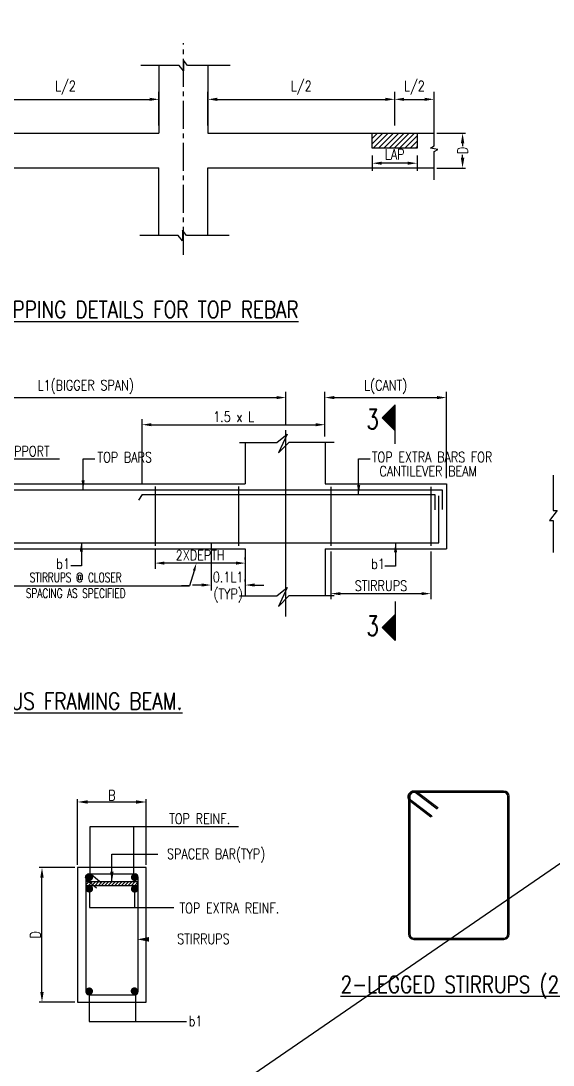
# Model space of a CAD drawing. Extents: x 455722 to 1142355, y -625363 to -272741.
# Drawn here: x 533131 to 547374, y -533193 to -505257 of the extents above; entities that cross this region are included whole.
import ezdxf
from ezdxf.enums import TextEntityAlignment as Align
from ezdxf.lldxf.tags import DXFTag

# ---------------------------------------------------------------- set-up
doc = ezdxf.new("R2010")
doc.units = 0
doc.header["$LTSCALE"] = 500
doc.header["$MEASUREMENT"] = 0
doc.linetypes.add('CENTER2', pattern=[1.125, 0.75, -0.125, 0.125, -0.125])
doc.layers.get('DEFPOINTS').update_dxf_attribs({"color": 4})
for name, color, linetype in [('BEAM', 4, 'Continuous'), ('CEN', 8, 'CENTER'), ('col & circal', 8, 'CENTER2'), ('CUTOUT2', 9, 'Continuous'), ('DIM', 5, 'Continuous'), ('DIM1', 5, 'Continuous'), ('hat', 8, 'Continuous'), ('LINK', 2, 'Continuous'), ('MISC', 5, 'Continuous'), ('NO. SECTION', 1, 'Continuous'), ('S-COLUMN', 1, 'Continuous'), ('S-CONCRET LINE', 4, 'Continuous'), ('S-DIM-1', 5, 'Continuous'), ('S-R.C.C. PILE CAP', 40, 'Continuous'), ('S-REINFORCEMENT', 6, 'Continuous'), ('S-SCHEDULE', 2, 'Continuous'), ('S-TEXT-1', 4, 'Continuous'), ('S-TITLE', 6, 'Continuous')]:
    doc.layers.add(name, color=color, linetype=linetype)
doc.styles.add('ROMANS', font='r.shx', dxfattribs={"width": 0.8, "height": 275, "bigfont": 'bigfont.shx'})
doc.styles.add('ROMENT', font='r.shx', dxfattribs={"bigfont": 'bigfont.shx'})
tags = doc.linetypes.add('CENTER', pattern=[2, 1.25, -0.25, 0.25, -0.25]).pattern_tags.tags
tags[10:11] = [DXFTag(74, 4), DXFTag(75, 0), DXFTag(340, '0'), DXFTag(46, 1.0), DXFTag(50, 0.0), DXFTag(44, 0.0), DXFTag(45, 0.0)]
tags[8:9] = [DXFTag(74, 4), DXFTag(75, 0), DXFTag(340, '0'), DXFTag(46, 1.0), DXFTag(50, 0.0), DXFTag(44, 0.0), DXFTag(45, 0.0)]
tags[6:7] = [DXFTag(74, 4), DXFTag(75, 0), DXFTag(340, '0'), DXFTag(46, 1.0), DXFTag(50, 0.0), DXFTag(44, 0.0), DXFTag(45, 0.0)]
tags[4:5] = [DXFTag(74, 4), DXFTag(75, 0), DXFTag(340, '0'), DXFTag(46, 1.0), DXFTag(50, 0.0), DXFTag(44, 0.0), DXFTag(45, 0.0)]
doc.dimstyles.new('Copy of INT2TIMES', dxfattribs={"dimtxt": 300, "dimasz": 275, "dimexe": 75, "dimexo": 75, "dimgap": 40, "dimtad": 1, "dimdec": 0, "dimlfac": 0.5, "dimrnd": 5, "dimzin": 0, "dimdsep": 46, "dimtxsty": 'ROMANS', "dimcen": -1, "dimclrd": 5, "dimclre": 5, "dimclrt": 4, "dimadec": 0, "dimazin": 0, "dimtfac": 1, "dimtdec": 0, "dimtix": 1, "dimtofl": 0, "dimtmove": 2, "dimatfit": 3, "dimfxl": 0, "dimtolj": 1, "dimtzin": 0, "dimarcsym": 0})
doc.dimstyles.new('dim100', dxfattribs={"dimtxt": 250, "dimasz": 250, "dimexe": 200, "dimexo": 200, "dimgap": 100, "dimtad": 1, "dimdec": 0, "dimzin": 0, "dimdsep": 46, "dimtxsty": 'ROMANS', "dimcen": 0, "dimclrd": 5, "dimclre": 5, "dimclrt": 4, "dimadec": 0, "dimazin": 0, "dimtfac": 1, "dimtdec": 0, "dimtix": 1, "dimtofl": 0, "dimtmove": 2, "dimatfit": 3, "dimfxl": 0, "dimtolj": 1, "dimtzin": 0, "dimlwd": -1, "dimlwe": -1, "dimarcsym": 0})
doc.dimstyles.new('INT1', dxfattribs={"dimtxt": 250, "dimasz": 250, "dimexe": 150, "dimexo": 60, "dimgap": 75, "dimtad": 1, "dimdec": 0, "dimzin": 0, "dimdsep": 46, "dimtxsty": 'ROMANS', "dimcen": -250, "dimclrd": 5, "dimclre": 5, "dimclrt": 4, "dimadec": 0, "dimazin": 0, "dimtfac": 1, "dimtdec": 0, "dimtix": 1, "dimtofl": 0, "dimtmove": 2, "dimatfit": 3, "dimfxl": 0, "dimtolj": 1, "dimtzin": 0, "dimarcsym": 0})

# ---------------------------------------------------------------- blocks, each defined once
blk = doc.blocks.new('*D559')
at = {"layer": 'DEFPOINTS', "color": 0}
for p in [(544188, -508259), (544951, -508259), (544188, -509193)]:
    blk.add_point(p, dxfattribs=at)
at = {"layer": 'DIM', "color": 5, "lineweight": -2, "ltscale": 2}
for p, q in [((544263, -508259), (545026, -508259)), ((544951, -508534), (544951, -508613)), ((544951, -508918), (544951, -508839)), ((544263, -509193), (545026, -509193))]:
    blk.add_line(p, q, dxfattribs=at)
at = {"layer": 'DIM', "color": 5}
for points in [[(544997, -508534), (544905, -508534), (544951, -508259)], [(544905, -508918), (544997, -508918), (544951, -509193)]]:
    blk.add_solid(points, dxfattribs=at)
at = {"layer": 'DIM', "color": 4, "insert": (544951, -508726), "char_height": 275, "attachment_point": 5, "rotation": 90, "style": 'ROMANS'}
blk.add_mtext('\\A1;{D}', dxfattribs=at)
blk = doc.blocks.new('*D564')
at = {"layer": 'DEFPOINTS', "color": 0}
for p in [(536826, -507356), (531826, -508259), (536826, -508259)]:
    blk.add_point(p, dxfattribs=at)
at = {"layer": 'S-DIM-1', "color": 5}
for p, q in [((531826, -508059), (531826, -507156)), ((536826, -508059), (536826, -507156)), ((532076, -507356), (536576, -507356))]:
    blk.add_line(p, q, dxfattribs=at)
for points in [[(532076, -507314), (532076, -507398), (531826, -507356)], [(536576, -507398), (536576, -507314), (536826, -507356)]]:
    blk.add_solid(points, dxfattribs=at)
at = {"layer": 'S-DIM-1', "color": 4, "insert": (534326, -507046), "char_height": 275, "attachment_point": 5, "style": 'ROMANS'}
blk.add_mtext('\\A1;L/2', dxfattribs=at)
blk = doc.blocks.new('*D565')
at = {"layer": 'DEFPOINTS', "color": 0}
for p in [(543135, -507356), (538135, -508259), (543135, -508259)]:
    blk.add_point(p, dxfattribs=at)
at = {"layer": 'S-DIM-1', "color": 5}
for p, q in [((538135, -508059), (538135, -507156)), ((543135, -508059), (543135, -507156)), ((538385, -507356), (542885, -507356))]:
    blk.add_line(p, q, dxfattribs=at)
for points in [[(538385, -507314), (538385, -507398), (538135, -507356)], [(542885, -507398), (542885, -507314), (543135, -507356)]]:
    blk.add_solid(points, dxfattribs=at)
at = {"layer": 'S-DIM-1', "color": 4, "insert": (540635, -507046), "char_height": 275, "attachment_point": 5, "style": 'ROMANS'}
blk.add_mtext('\\A1;L/2', dxfattribs=at)
blk = doc.blocks.new('*D566')
at = {"layer": 'DEFPOINTS', "color": 0}
for p in [(544188, -507356), (543135, -508259), (544188, -508259)]:
    blk.add_point(p, dxfattribs=at)
at = {"layer": 'S-DIM-1', "color": 5}
for p, q in [((543135, -508059), (543135, -507156)), ((544188, -508059), (544188, -507156)), ((543385, -507356), (543938, -507356))]:
    blk.add_line(p, q, dxfattribs=at)
for points in [[(543385, -507314), (543385, -507398), (543135, -507356)], [(543938, -507398), (543938, -507314), (544188, -507356)]]:
    blk.add_solid(points, dxfattribs=at)
at = {"layer": 'S-DIM-1', "color": 4, "insert": (543661, -507046), "char_height": 275, "attachment_point": 5, "style": 'ROMANS'}
blk.add_mtext('\\A1;L/2', dxfattribs=at)
blk = doc.blocks.new('*D573')
at = {"layer": 'DEFPOINTS', "color": 0}
for p in [(542535, -508660), (543735, -508660), (542535, -509065)]:
    blk.add_point(p, dxfattribs=at)
at = {"layer": 'S-DIM-1', "color": 5}
for p, q in [((542535, -508860), (542535, -509265)), ((543735, -508860), (543735, -509265)), ((543485, -509065), (542785, -509065))]:
    blk.add_line(p, q, dxfattribs=at)
for points in [[(542785, -509024), (542785, -509107), (542535, -509065)], [(543485, -509107), (543485, -509024), (543735, -509065)]]:
    blk.add_solid(points, dxfattribs=at)
at = {"layer": 'S-DIM-1', "color": 4, "insert": (543135, -508828), "char_height": 275, "attachment_point": 5, "style": 'ROMANS'}
blk.add_mtext('\\A1;LAP', dxfattribs=at)
blk = doc.blocks.new('*D399')
at = {"layer": 'DEFPOINTS', "color": 0}
for p in [(536487, -526154), (534647, -527908), (536487, -527908)]:
    blk.add_point(p, dxfattribs=at)
at = {"layer": 'DIM', "color": 5, "lineweight": -2, "ltscale": 2}
for p, q in [((534647, -527833), (534647, -526079)), ((534922, -526154), (536212, -526154)), ((536487, -527833), (536487, -526079))]:
    blk.add_line(p, q, dxfattribs=at)
at = {"layer": 'DIM', "color": 5}
for points in [[(534922, -526108), (534922, -526200), (534647, -526154)], [(536212, -526200), (536212, -526108), (536487, -526154)]]:
    blk.add_solid(points, dxfattribs=at)
at = {"layer": 'DIM', "color": 4, "insert": (535567, -525976), "char_height": 275, "attachment_point": 5, "style": 'ROMANS'}
blk.add_mtext('\\A1;B', dxfattribs=at)
blk = doc.blocks.new('*D400')
at = {"layer": 'DEFPOINTS', "color": 0}
for p in [(533696, -527908), (534647, -527908), (534647, -531508)]:
    blk.add_point(p, dxfattribs=at)
at = {"layer": 'DIM', "color": 5, "lineweight": -2, "ltscale": 2}
for p, q in [((534572, -527908), (533621, -527908)), ((533696, -531233), (533696, -528183)), ((534572, -531508), (533621, -531508))]:
    blk.add_line(p, q, dxfattribs=at)
at = {"layer": 'DIM', "color": 5}
for points in [[(533742, -528183), (533650, -528183), (533696, -527908)], [(533650, -531233), (533742, -531233), (533696, -531508)]]:
    blk.add_solid(points, dxfattribs=at)
at = {"layer": 'DIM', "color": 4, "insert": (533519, -529708), "char_height": 275, "attachment_point": 5, "rotation": 90, "style": 'ROMANS'}
blk.add_mtext('\\A1;D', dxfattribs=at)
blk = doc.blocks.new('*D582')
at = {"layer": 'DEFPOINTS', "color": 0}
for p in [(540223, -515335), (529511, -516204), (540223, -516204)]:
    blk.add_point(p, dxfattribs=at)
at = {"layer": 'DIM', "color": 5, "lineweight": -2}
for p, q in [((529511, -516054), (529511, -515185)), ((529761, -515335), (539973, -515335)), ((540223, -516054), (540223, -515185))]:
    blk.add_line(p, q, dxfattribs=at)
at = {"layer": 'DIM', "color": 5}
for points in [[(529761, -515293), (529761, -515377), (529511, -515335)], [(539973, -515377), (539973, -515293), (540223, -515335)]]:
    blk.add_solid(points, dxfattribs=at)
at = {"layer": 'DIM', "color": 4, "insert": (534867, -515050), "char_height": 275, "attachment_point": 5, "style": 'ROMANS'}
blk.add_mtext('\\A1;L1(BIGGER SPAN)', dxfattribs=at)
blk = doc.blocks.new('*D592')
at = {"layer": 'DEFPOINTS', "color": 0}
for p in [(544517, -515335), (541269, -516526), (544517, -517639)]:
    blk.add_point(p, dxfattribs=at)
at = {"layer": 'DIM', "color": 5, "lineweight": -2}
for p, q in [((541269, -516376), (541269, -515185)), ((541519, -515335), (544267, -515335)), ((544517, -517489), (544517, -515185))]:
    blk.add_line(p, q, dxfattribs=at)
at = {"layer": 'DIM', "color": 5}
for points in [[(541519, -515293), (541519, -515377), (541269, -515335)], [(544267, -515377), (544267, -515293), (544517, -515335)]]:
    blk.add_solid(points, dxfattribs=at)
at = {"layer": 'DIM', "color": 4, "insert": (542893, -515050), "char_height": 275, "attachment_point": 5, "style": 'ROMANS'}
blk.add_mtext('\\A1;L(CANT)', dxfattribs=at)
blk = doc.blocks.new('*D593')
at = {"layer": 'DEFPOINTS', "color": 0}
for p in [(541429, -519302), (544103, -519302), (544103, -520580)]:
    blk.add_point(p, dxfattribs=at)
at = {"layer": 'DIM', "color": 5, "lineweight": -2}
for p, q in [((541429, -519452), (541429, -520730)), ((544103, -519452), (544103, -520730)), ((541679, -520580), (543853, -520580))]:
    blk.add_line(p, q, dxfattribs=at)
at = {"layer": 'DIM', "color": 5}
for points in [[(541679, -520539), (541679, -520622), (541429, -520580)], [(543853, -520622), (543853, -520539), (544103, -520580)]]:
    blk.add_solid(points, dxfattribs=at)
at = {"layer": 'DIM', "color": 4, "insert": (542766, -520368), "char_height": 275, "attachment_point": 5, "style": 'ROMANS'}
blk.add_mtext('\\A1;STIRRUPS', dxfattribs=at)
blk = doc.blocks.new('*D594')
at = {"layer": 'DEFPOINTS', "color": 0}
for p in [(541269, -516061), (541269, -516526), (536376, -517799)]:
    blk.add_point(p, dxfattribs=at)
at = {"layer": 'DIM', "color": 5, "lineweight": -2}
for p, q in [((536376, -517649), (536376, -515911)), ((541269, -516376), (541269, -515911)), ((536626, -516061), (541019, -516061))]:
    blk.add_line(p, q, dxfattribs=at)
at = {"layer": 'DIM', "color": 5}
for points in [[(536626, -516019), (536626, -516102), (536376, -516061)], [(541019, -516102), (541019, -516019), (541269, -516061)]]:
    blk.add_solid(points, dxfattribs=at)
at = {"layer": 'DIM', "color": 4, "insert": (538823, -515848), "char_height": 275, "attachment_point": 5, "style": 'ROMANS'}
blk.add_mtext('\\A1;1.5 x L', dxfattribs=at)
blk = doc.blocks.new('*D595')
at = {"layer": 'DEFPOINTS', "color": 0}
for p in [(536721, -519229), (536721, -519763), (539136, -519821)]:
    blk.add_point(p, dxfattribs=at)
at = {"layer": 'DIM', "color": 5, "lineweight": -2}
for p, q in [((536721, -519379), (536721, -519913)), ((539136, -519671), (539136, -519613)), ((538886, -519763), (536971, -519763))]:
    blk.add_line(p, q, dxfattribs=at)
at = {"layer": 'DIM', "color": 5}
for points in [[(536971, -519721), (536971, -519805), (536721, -519763)], [(538886, -519805), (538886, -519721), (539136, -519763)]]:
    blk.add_solid(points, dxfattribs=at)
at = {"layer": 'DIM', "color": 4, "insert": (537928, -519551), "char_height": 275, "attachment_point": 5, "style": 'ROMANS'}
blk.add_mtext('\\A1;2XDEPTH', dxfattribs=at)
blk = doc.blocks.new('*D598')
at = {"layer": 'DEFPOINTS', "color": 0}
for p in [(538220, -519092), (538220, -520350), (539136, -520403)]:
    blk.add_point(p, dxfattribs=at)
at = {"layer": 'DIM', "color": 5, "lineweight": -2}
for p, q in [((538220, -519242), (538220, -520500)), ((537970, -520350), (537720, -520350)), ((539136, -520253), (539136, -520200)), ((539386, -520350), (539636, -520350))]:
    blk.add_line(p, q, dxfattribs=at)
at = {"layer": 'DIM', "color": 5}
for points in [[(537970, -520391), (537970, -520308), (538220, -520350)], [(539386, -520308), (539386, -520391), (539136, -520350)]]:
    blk.add_solid(points, dxfattribs=at)
at = {"layer": 'DIM', "color": 4, "char_height": 275, "attachment_point": 5, "style": 'ROMANS'}
for s, insert in [('\\A1;0.1L1', (538678, -520137)), ('(TYP)', (538678, -520634))]:
    blk.add_mtext(s, dxfattribs=dict(at, insert=insert))

msp = doc.modelspace()

# ---------------------------------------------------------------- hatches: boundary and pattern name
h = msp.add_hatch()
h.set_pattern_fill('ANSI31', color=256, scale=500, style=0)
h.set_pattern_definition([(45, (-31439.81, -401711.53), (-44.194174, 44.194174), [])])
h.paths.add_polyline_path([(536264.883, -528385.661), (534869.5, -528385.661), (534869.5, -528289.427), (536264.883, -528289.427)])
at = {"layer": 'BEAM'}
h = msp.add_hatch(dxfattribs=at)
h.set_pattern_fill('ANSI31', color=253, scale=800, style=0)
h.set_pattern_definition([(45, (-5109221.74, 1758872.72), (-70.7106781, 70.7106781), [])])
h.paths.add_polyline_path([(542534.801, -508259.151), (542534.801, -508660.262), (543734.801, -508660.262), (543734.801, -508259.151)])
at = {"layer": 'NO. SECTION', "ltscale": 5}
h = msp.add_hatch(dxfattribs=at)
h.set_pattern_fill('ANSI31', color=256, scale=220.680914, angle=90, style=0)
h.set_pattern_definition([(225, (545497.742, -425108.69), (-19.505621, 19.505621), [])])
h.paths.add_polyline_path([(542801.925, -515876.55), (543143.85, -515528.563), (543143.85, -516224.538)])
h = msp.add_hatch(dxfattribs=at)
h.set_pattern_fill('ANSI31', color=256, scale=220.680914, angle=90, style=0)
h.set_pattern_definition([(225, (545497.742, -425446.96), (-19.505621, 19.505621), [])])
h.paths.add_polyline_path([(542801.925, -521482.3), (543143.85, -521830.287), (543143.85, -521134.312)])

# ---------------------------------------------------------------- linework, layer by layer
msp.add_lwpolyline([(534869.5, -528385.661), (536264.883, -528385.661), (536264.883, -528289.427), (534869.5, -528289.427)], close=True)
at = {"layer": 'BEAM', "elevation": 0}
msp.add_lwpolyline([(542534.801, -508259.151), (543734.801, -508259.151), (543734.801, -508660.262), (542534.801, -508660.262)], close=True, dxfattribs=at)
at = {"layer": 'CEN'}
msp.add_line((540222.746, -521187.226), (540222.746, -516203.868), dxfattribs=at)
at = {"layer": 'col & circal', "linetype": 'CENTER2', "ltscale": 2}
msp.add_line((537480.419, -511518.319), (537480.419, -505854.194), dxfattribs=at)
at = {"layer": 'CUTOUT2', "linetype": 'Continuous', "elevation": 0}
for points in [[(538727.438, -506453.256), (537592.904, -506453.232), (537480.419, -506307.633), (537480.419, -506597.556), (537365.084, -506453.232), (536340.496, -506453.265)], [(538700.685, -510999.351), (537566.151, -510999.327), (537453.666, -510853.728), (537453.666, -511143.652), (537338.331, -510999.327), (536313.743, -510999.36)]]:
    msp.add_lwpolyline(points, dxfattribs=at)
at = {"layer": 'CUTOUT2', "linetype": 'Continuous'}
msp.add_lwpolyline([(544187.495, -509508.916), (544187.511, -508752.56), (544284.577, -508696.513), (544091.295, -508658.627), (544187.511, -508600.68), (544187.489, -507917.622)], dxfattribs=at)
at = {"layer": 'DIM'}
for p, q in [((537765.233, -519968.01), (537642.593, -520369.639)), ((532099.337, -520369.639), (537411.639, -520369.639)), ((537411.639, -520369.639), (537642.593, -520369.639)), ((537642.593, -520369.639), (537430.494, -520369.639)), ((534987.228, -526807.186), (538956.405, -526807.186))]:
    msp.add_line(p, q, dxfattribs=at)
at = {"layer": 'DIM', "ltscale": 2}
for p, q in [((534964.621, -528477.862), (534964.621, -528977.162)), ((536175.27, -528479.94), (536175.27, -528979.239)), ((534964.621, -528977.162), (537227.246, -528977.162)), ((534960.941, -531166.113), (534960.941, -532030.683)), ((534960.941, -532030.683), (537565.191, -532030.683))]:
    msp.add_line(p, q, dxfattribs=at)
at = {"layer": 'DIM', "ltscale": 2, "flags": 128}
msp.add_lwpolyline([(537251.319, -529829.055, 0, 0, 0), (536249.542, -529829.055, 0, 122.425, 0), (536555.402, -529829.055, 0, 0, 0)], format="xyseb", dxfattribs=at)
at = {"layer": 'DIM'}
msp.add_solid([(537731.425, -519957.686), (537799.043, -519978.334), (537827.177, -519765.157)], dxfattribs=at)
at = {"layer": 'DIM1'}
for p, q in [((534987.228, -528077.728), (534987.228, -526807.186)), ((536157.379, -528077.728), (536157.379, -526807.186)), ((536201.301, -531166.113), (536201.301, -532030.683))]:
    msp.add_line(p, q, dxfattribs=at)
at = {"layer": 'hat'}
for points in [[(538980.914, -516533.234), (539981.257, -516533.234), (540257.828, -516309.296), (540026.113, -516816.89), (540310.154, -516525.771), (541513.903, -516525.771)], [(538980.914, -520637.135), (539981.257, -520637.135), (540257.828, -520413.197), (540026.113, -520920.791), (540310.154, -520629.672), (541513.903, -520629.672)]]:
    msp.add_lwpolyline(points, dxfattribs=at)
at = {"layer": 'LINK'}
for p, q in [((536720.788, -517716.513), (536720.788, -519299.798)), ((538958.434, -517716.513), (538958.434, -519299.798)), ((538958.434, -517716.513), (538958.434, -519299.798)), ((541429.392, -517718.649), (541429.392, -519301.931)), ((544102.668, -517718.649), (544102.668, -519301.931)), ((544291.131, -526305.19), (544270.041, -526333.122)), ((544132.629, -526525.861), (544111.539, -526553.792))]:
    msp.add_line(p, q, dxfattribs=at)
for points in [[(544103.397, -526556.832), (543553.467, -526141.594, -0.391379955), (543516.718, -525936.267, -0.391379955)], [(543526.178, -525919.953, 0.148969914), (543501.201, -526001.925), (543501.201, -528669.56), (543501.201, -529682.661, 0.414213562), (543648.201, -529829.661), (544850.818, -529829.661), (546053.435, -529829.661, 0.414213562), (546200.435, -529682.661), (546200.435, -528669.56), (546200.435, -526001.925, 0.399194115), (546049.859, -525861.715), (544847.242, -525861.715), (543644.626, -525861.715, 0.270159719), (543516.718, -525936.267)], [(543526.178, -525919.953, -0.414213562), (543741.411, -525890.102), (544291.131, -526305.19)], [(544124.488, -526528.9), (543574.57, -526113.672, -0.381213026), (543544.011, -525958.689, -0.381213026)], [(543556.186, -525938.072, 0.152834704), (543536.201, -526001.925), (543536.201, -528669.56), (543536.201, -529682.661, 0.414213562), (543648.201, -529794.661), (544850.818, -529794.661), (546053.435, -529794.661, 0.414213562), (546165.435, -529682.661), (546165.435, -528669.56), (546165.435, -526001.925, 0.394331778), (546049.859, -525896.715), (544847.242, -525896.715), (543644.626, -525896.715, 0.284887278), (543544.301, -525958.927)], [(543556.353, -525938.173, -0.40520968), (543720.308, -525918.025), (544270.041, -526333.122)]]:
    msp.add_lwpolyline(points, format="xyb", dxfattribs=at)
at = {"layer": 'MISC', "elevation": 0}
msp.add_lwpolyline([(547378.39, -517410.679), (547378.39, -518357.019), (547484.749, -518357.019), (547280.212, -518619.106), (547378.39, -518619.106), (547378.39, -519481.17)], dxfattribs=at)
at = {"layer": 'NO. SECTION'}
for p, q in [((543143.85, -515528.563), (542801.925, -515876.55)), ((543143.85, -516569.021), (543143.85, -515528.563)), ((543143.85, -516224.538), (542801.925, -515876.55)), ((543143.85, -520789.829), (543143.85, -521830.287)), ((543143.85, -521134.312), (542801.925, -521482.3)), ((543143.85, -521830.287), (542801.925, -521482.3))]:
    msp.add_line(p, q, dxfattribs=at)
at = {"layer": 'S-COLUMN', "color": 10, "ltscale": 2}
for p, q in [((539136.06, -516533.234), (539136.06, -517638.649)), ((541269.391, -516525.771), (541269.391, -517638.649)), ((539136.06, -519381.931), (539136.06, -520637.135)), ((541269.391, -519381.931), (541269.391, -520629.672))]:
    msp.add_line(p, q, dxfattribs=at)
at = {"layer": 'S-CONCRET LINE', "color": 130}
for p, q in [((536826.037, -506452.595), (536826.037, -508259.151)), ((538134.801, -506452.595), (538134.801, -508259.151)), ((526826.037, -508259.151), (536826.037, -508259.151)), ((526826.037, -508259.151), (536826.037, -508259.151)), ((538134.801, -508259.151), (544187.5, -508259.151)), ((526826.037, -509192.787), (536826.037, -509192.787)), ((536826.037, -510999.344), (536826.037, -509192.787)), ((538134.801, -510999.344), (538134.801, -509192.787)), ((538134.801, -509192.787), (544187.5, -509192.787)), ((530577.189, -517638.649), (539136.06, -517638.649)), ((541269.391, -517638.649), (544517.329, -517638.649)), ((544517.329, -517638.649), (544517.329, -519381.931)), ((530577.189, -519381.931), (539136.06, -519381.931)), ((541269.391, -519381.931), (544517.329, -519381.931))]:
    msp.add_line(p, q, dxfattribs=at)
msp.add_lwpolyline([(536487.191, -527908.162), (534647.191, -527908.162), (534647.191, -531508.162), (536487.191, -531508.162)], close=True, dxfattribs=at)
at = {"layer": 'S-R.C.C. PILE CAP'}
msp.add_line((639224.5, -464855.5), (502439.5, -558785), dxfattribs=at)
at = {"layer": 'S-REINFORCEMENT'}
for p, q in [((532792.327, -517800.07), (536407.386, -517800.07)), ((536375.715, -517923.7), (536276.408, -518081.36)), ((536375.715, -517923.7), (544209.261, -517923.7)), ((536407.386, -517800.07), (544406.432, -517800.07)), ((544209.261, -517923.7), (544209.261, -518336.413)), ((544406.432, -517800.07), (544406.432, -518329.358)), ((544317.907, -519221.931), (544317.907, -517962.024)), ((530423.396, -519221.931), (544317.907, -519221.931)), ((534869.5, -528157.728), (534869.5, -531231.05)), ((534949.5, -528077.728), (536184.883, -528077.728)), ((536264.883, -528157.728), (536264.883, -531231.05)), ((534949.5, -531311.05), (536184.883, -531311.05))]:
    msp.add_line(p, q, dxfattribs=at)
msp.add_lwpolyline([(535155.987, -528455.846), (534897.661, -528241.563, -1), (535019.107, -528095.156), (535288.948, -528318.99)], format="xyb", dxfattribs=at)
at = {"layer": 'S-REINFORCEMENT', "linetype": 'Continuous', "const_width": 100}
for points in [[(534914.621, -528167.883, 1), (535014.621, -528167.883, 1)], [(536125.27, -528169.961, 1), (536225.27, -528169.961, 1)], [(534914.621, -528477.862, 1), (535014.621, -528477.862, 1)], [(536125.27, -528479.94, 1), (536225.27, -528479.94, 1)], [(534910.941, -531216.113, 1), (535010.941, -531216.113, 1)], [(536119.29, -531211.836, 1), (536219.29, -531211.836, 1)]]:
    msp.add_lwpolyline(points, format="xyb", close=True, dxfattribs=at)
at = {"layer": 'S-REINFORCEMENT'}
for centre, start, end in [((534949.5, -528157.728), 90, 180), ((536184.883, -528157.728), 0, 90), ((534949.5, -531231.05), 180, 270), ((536184.883, -531231.05), 270, 0)]:
    msp.add_arc(centre, 80, start, end, dxfattribs=at)

# ---------------------------------------------------------------- texts
at = {"layer": 'NO. SECTION', "style": 'ROMANS', "width": 0.7}
for p in [(542542.846, -515915.727), (542542.846, -521443.123)]:
    msp.add_text('3', height=533.333, dxfattribs=at).set_placement(p, align=Align.MIDDLE)
at = {"layer": 'S-SCHEDULE', "color": 4, "style": 'ROMANS', "width": 0.7}
for s, p in [('STIRRUPS @ CLOSER', (533365.751, -520274.36)), ('SPACING AS SPECIFIED', (533264.586, -520695.523))]:
    msp.add_text(s, height=250, dxfattribs=at).set_placement(p)
at = {"layer": 'S-TEXT-1', "style": 'ROMENT', "width": 0.8}
for s, p in [('CONTI. SUPPORT', (531468.619, -516907.264)), ('TOP BARS', (535179.185, -517069.441)), ('TOP EXTRA BARS FOR', (542523.678, -517064.763)), ('CANTILEVER BEAM', (542726.253, -517441.428)), ('b1', (534076.123, -519918.057)), ('b1', (542505.007, -519920.482)), ('STIRRUPS', (537313.867, -529955.46))]:
    msp.add_text(s, height=275, dxfattribs=at).set_placement(p)
at = {"layer": 'S-TEXT-1', "linetype": 'ByBlock', "style": 'ROMANS', "width": 0.8}
for s, p in [('TOP REINF.', (537915.501, -526601.242)), ('SPACER BAR(TYP)', (538355.222, -527563.784)), ('TOP EXTRA REINF.', (538711.273, -528992.944)), ('b1', (537805.923, -532014.9))]:
    msp.add_text(s, height=275, dxfattribs=at).set_placement(p, align=Align.MIDDLE)
at = {"layer": 'S-TITLE', "style": 'ROMANS', "width": 0.8}
for s, p in [('%%UTYPICAL LAPPING DETAILS FOR TOP REBAR', (535424.182, -512980.732)), ('%%UTYPICAL DETAIL OF CONTINUOUS FRAMING BEAM.', (531596.917, -523455.772)), ('%%U2-LEGGED STIRRUPS (2L)', (544850.818, -531035.123))]:
    msp.add_text(s, height=450, dxfattribs=at).set_placement(p, align=Align.MIDDLE_CENTER)

# ---------------------------------------------------------------- dimensions: what is measured, and where the dimension line sits
at = {"layer": 'DIM', "ltscale": 2}
dim = msp.add_linear_dim(base=(544951.167, -508259.151), p1=(544187.5, -509192.787), p2=(544187.5, -508259.151), angle=90, text='{D}', dimstyle='Copy of INT2TIMES', dxfattribs=at)
dim.commit()
dim.dimension.update_dxf_attribs({"geometry": '*D559', "text_midpoint": (544951.167, -508725.969), "dimtype": 160})
at = {"layer": 'DIM'}
for base, p1, p2, text, picture, middle in [((540222.746, -515334.98), (529510.523, -516203.868), (540222.746, -516203.868), 'L1(BIGGER SPAN)', '*D582', (534866.635, -515050.457)), ((544517.329, -515334.98), (541269.391, -516525.771), (544517.329, -517638.649), 'L(CANT)', '*D592', (542893.36, -515050.457)), ((541269.391, -516060.567), (536376.447, -517798.649), (541269.391, -516525.771), '1.5 x L', '*D594', (538822.919, -515848.067)), ((536720.788, -519763.021), (539136.06, -519820.894), (536720.788, -519229.099), '2XDEPTH', '*D595', (537928.424, -519550.521)), ((544102.668, -520580.47), (541429.392, -519301.931), (544102.668, -519301.931), 'STIRRUPS', '*D593', (542766.03, -520367.97))]:
    dim = msp.add_linear_dim(base=base, p1=p1, p2=p2, text=text, dimstyle='INT1', override={"dimexo": 150, "dimlfac": 0.25}, dxfattribs=at)
    dim.commit()
    dim.dimension.update_dxf_attribs({"geometry": picture, "text_midpoint": middle})
dim = msp.add_linear_dim(base=(538219.995, -520349.657), p1=(539136.06, -520403.209), p2=(538219.995, -519092.038), angle=180, text='0.1L1\\X(TYP)', dimstyle='INT1', override={"dimexo": 150, "dimlfac": 0.25}, dxfattribs=at)
dim.commit()
dim.dimension.update_dxf_attribs({"geometry": '*D598', "text_midpoint": (538678.027, -520349.657)})
at = {"layer": 'DIM', "ltscale": 2}
dim = msp.add_linear_dim(base=(536487.191, -526153.76), p1=(534647.191, -527908.162), p2=(536487.191, -527908.162), text='B', dimstyle='Copy of INT2TIMES', dxfattribs=at)
dim.commit()
dim.dimension.update_dxf_attribs({"geometry": '*D399', "text_midpoint": (535567.191, -525976.26)})
dim = msp.add_linear_dim(base=(533696.105, -527908.162), p1=(534647.191, -531508.162), p2=(534647.191, -527908.162), angle=90, text='D', dimstyle='Copy of INT2TIMES', dxfattribs=at)
dim.commit()
dim.dimension.update_dxf_attribs({"geometry": '*D400', "text_midpoint": (533518.605, -529708.162)})
at = {"layer": 'S-DIM-1'}
for base, p1, p2, picture, middle in [((536826.037, -507355.873), (531826.037, -508259.151), (536826.037, -508259.151), '*D564', (534326.037, -507046.349)), ((543134.801, -507355.873), (538134.801, -508259.151), (543134.801, -508259.151), '*D565', (540634.801, -507046.349)), ((544187.5, -507355.873), (543134.801, -508259.151), (544187.5, -508259.151), '*D566', (543661.15, -507046.349))]:
    dim = msp.add_linear_dim(base=base, p1=p1, p2=p2, text='L/2', dimstyle='dim100', override={"dimarcsym": 1}, dxfattribs=at)
    dim.commit()
    dim.dimension.update_dxf_attribs({"geometry": picture, "text_midpoint": middle})
dim = msp.add_linear_dim(base=(542534.801, -509065.25), p1=(543734.801, -508660.262), p2=(542534.801, -508660.262), angle=180, text='LAP', dimstyle='dim100', override={"dimarcsym": 1}, dxfattribs=at)
dim.commit()
dim.dimension.update_dxf_attribs({"geometry": '*D573', "text_midpoint": (543134.801, -508827.75)})

# ---------------------------------------------------------------- leaders
at = {"layer": 'DIM'}
for points in [[(531116.863, -517919.127), (531116.863, -518431.294), (531428.572, -518431.294), (531428.572, -516972.299), (534163.363, -516972.299)], [(534796.295, -517800.07), (534796.295, -516972.299), (535106.505, -516972.299)], [(542170.079, -517923.7), (542170.079, -516972.299), (542480.29, -516972.299)], [(534750.084, -519209.399), (534750.084, -519833.056), (534466.205, -519833.056)], [(543157.261, -519221.931), (543157.261, -519845.588), (542873.382, -519845.588)]]:
    msp.add_leader(points, dimstyle='INT1', override={"dimexo": 150, "dimlfac": 0.25}, dxfattribs=at)
at = {"layer": 'DIM', "ltscale": 2}
msp.add_leader([(535567.191, -528289.427), (535567.191, -527548.001), (536796.992, -527548.001)], dimstyle='Copy of INT2TIMES', dxfattribs=at)

doc.saveas('drawing.dxf')
